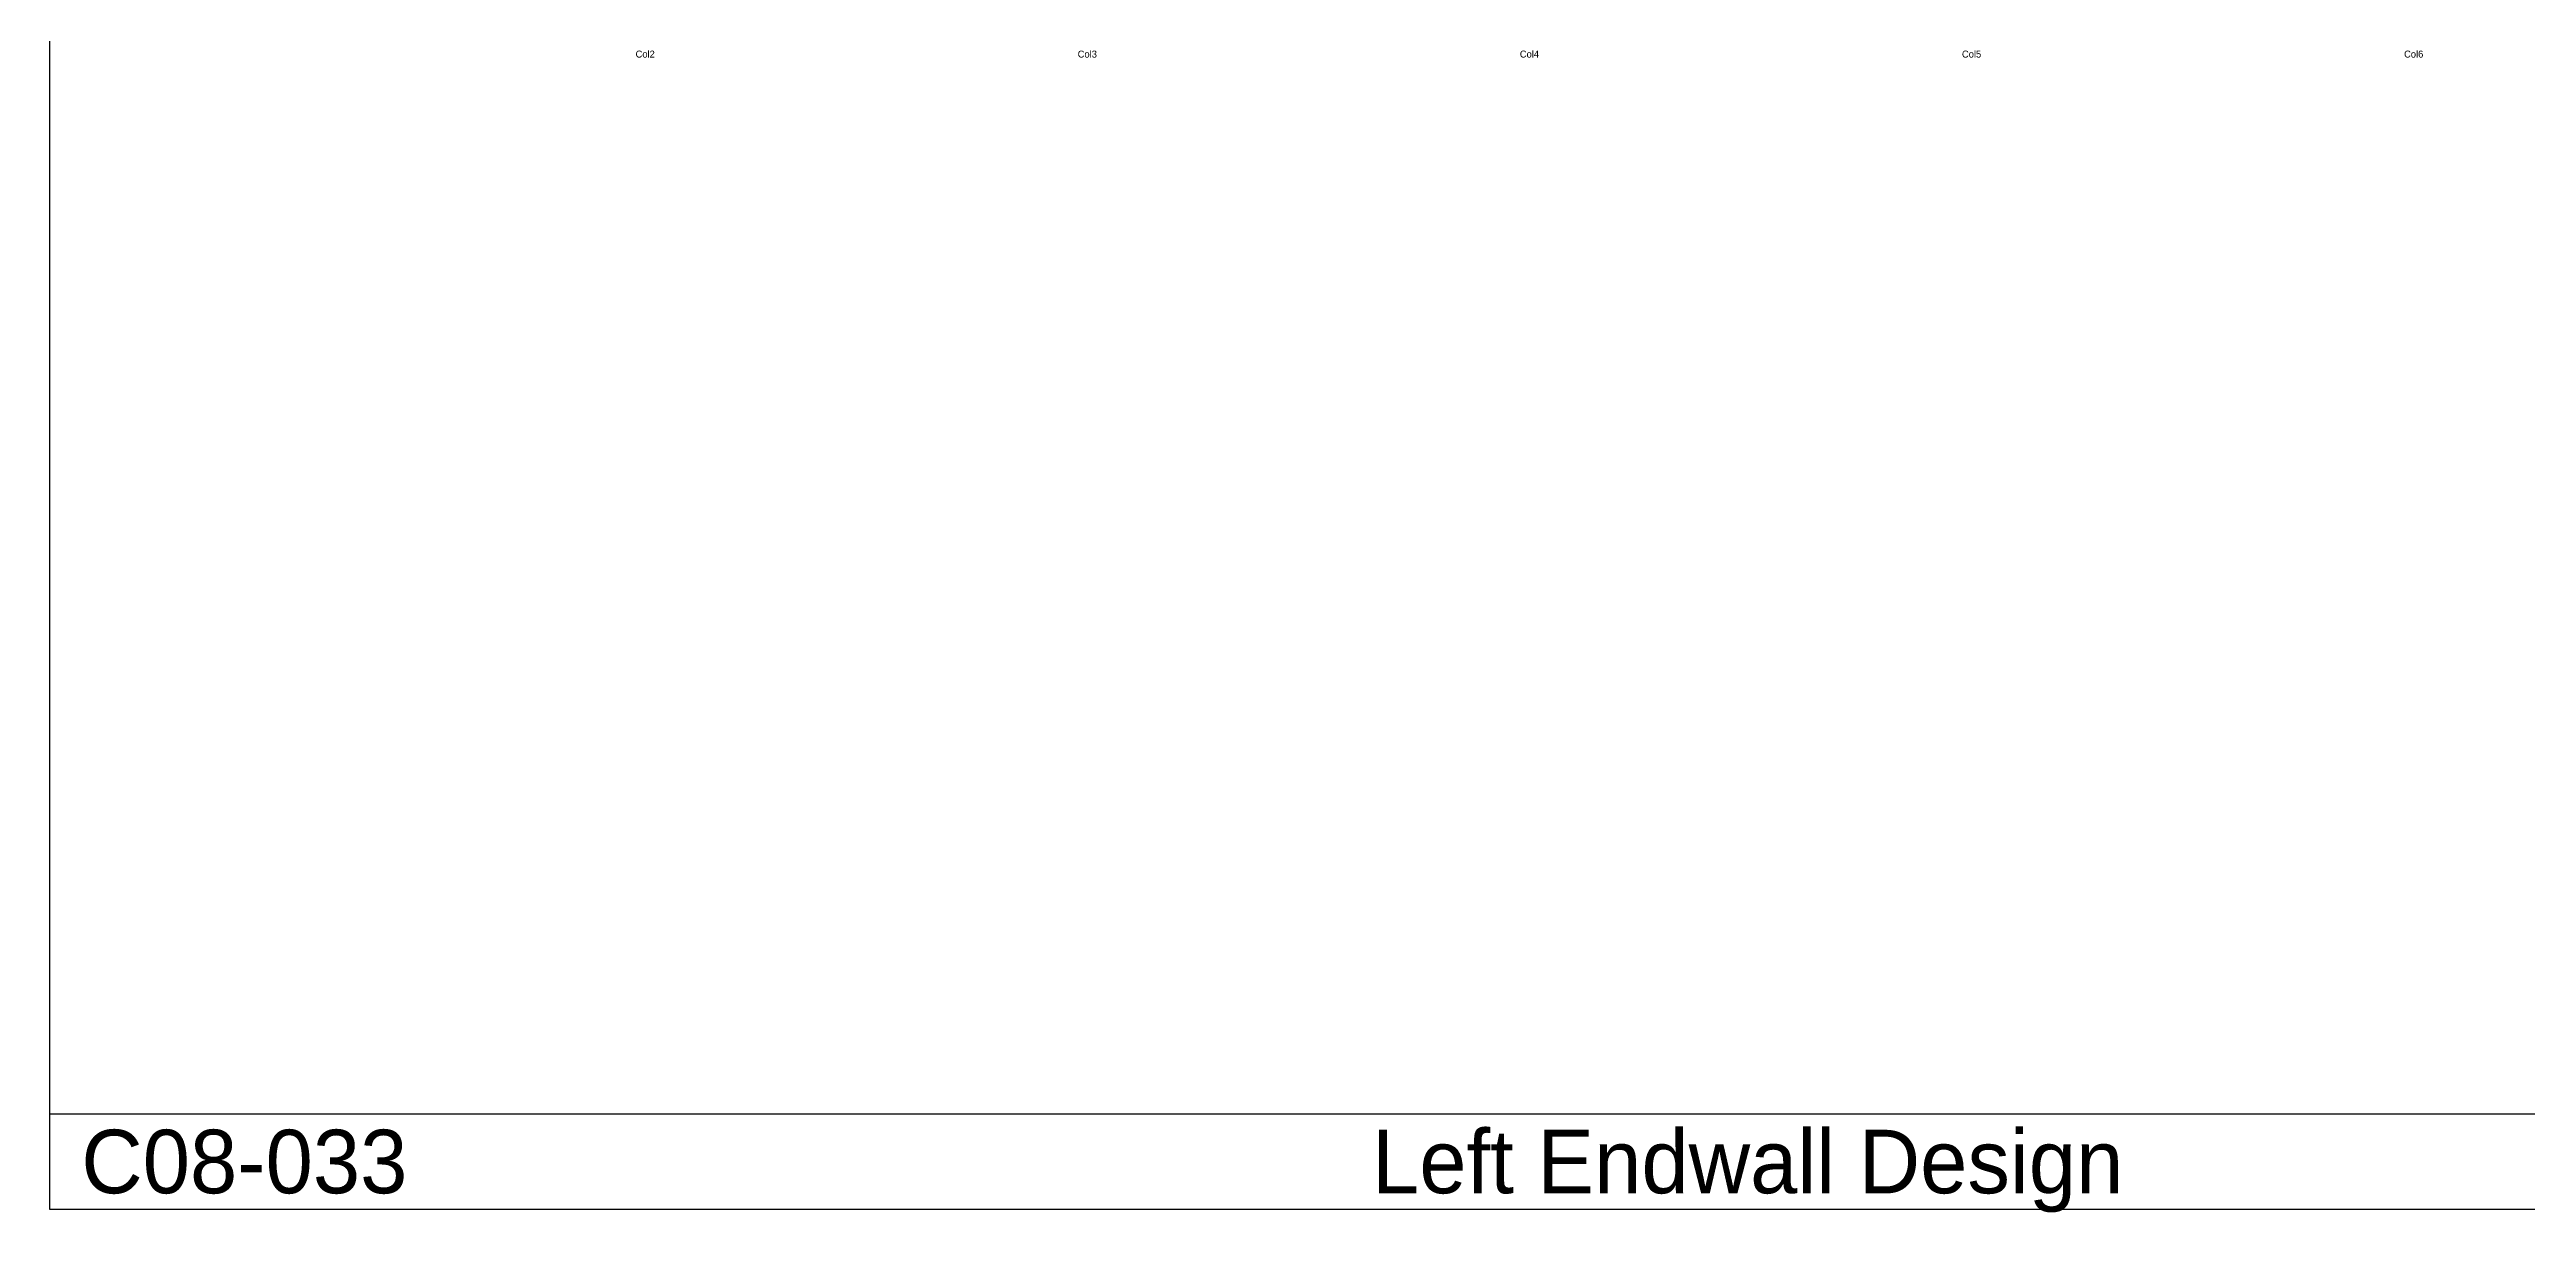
# Model space of a CAD drawing. Extents: x -3050 to 64050, y -20271 to 30111.
# Drawn here: x -3050 to 40088, y -20271 to -12 of the extents above; entities that cross this region are included whole.
import ezdxf

# ---------------------------------------------------------------- set-up
doc = ezdxf.new("R2010")
doc.units = 0
doc.linetypes.add('CONTIN', pattern=[0])
doc.layers.get('0').update_dxf_attribs({"linetype": 'CONTIN'})
doc.layers.add('16', color=7, linetype='CONTIN')

msp = doc.modelspace()

# ---------------------------------------------------------------- linework, layer by layer
for p, q in [((-3050, 30111.301), (-3050, -20213.701)), ((-3050, -18552.975), (64050, -18552.975)), ((-3050, -20213.701), (64050, -20213.701))]:
    msp.add_line(p, q)

# ---------------------------------------------------------------- texts
for s, p in [('C08-033', (-2496.425, -19936.912)), ('Left Endwall Design', (19982.074, -19936.912))]:
    msp.add_text(s, height=1107.15).set_placement(p)
at = {"layer": '16'}
for s, p in [('Col2', (7156.16, -152.4)), ('Col3', (14856.16, -152.4)), ('Col4', (22556.16, -152.4)), ('Col5', (30256.158, -152.4)), ('Col6', (37956.16, -152.4))]:
    msp.add_text(s, height=121.92, dxfattribs=at).set_placement(p)

doc.saveas('drawing.dxf')
